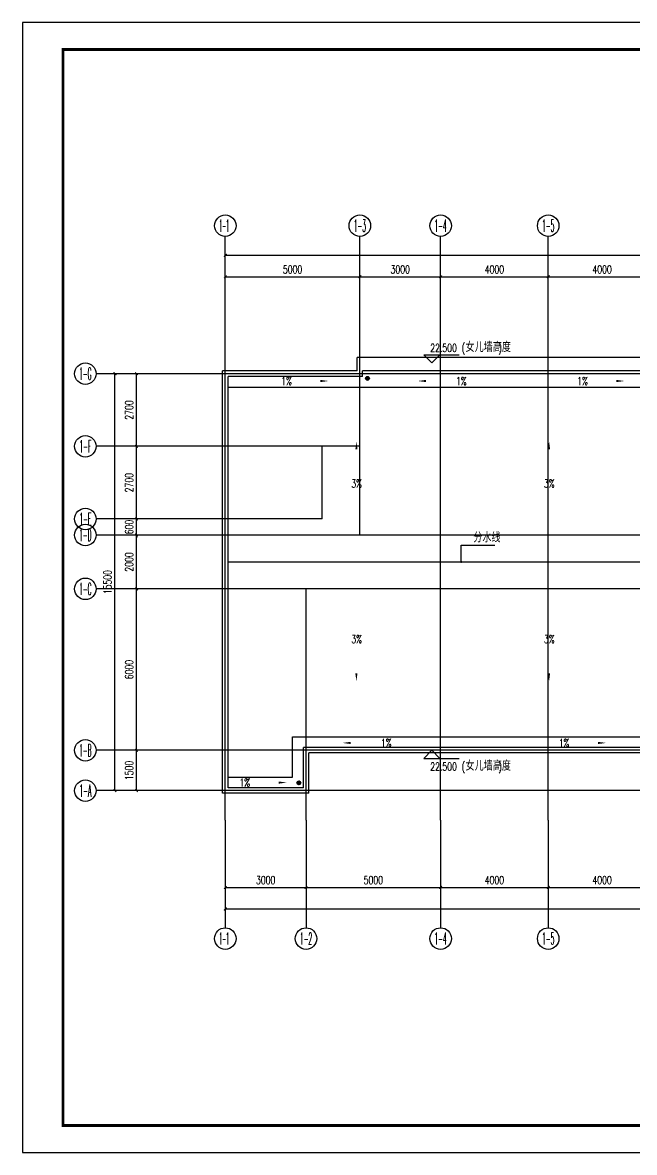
# Model space of a CAD drawing. Extents: x -6243262 to 3079315, y -2914302 to 172723.
# Drawn here: x -2199183 to -2176449, y -733350 to -691350 of the extents above; entities that cross this region are included whole.
import ezdxf
from ezdxf.enums import TextEntityAlignment as Align

# ---------------------------------------------------------------- set-up
doc = ezdxf.new("R2010")
doc.units = 0
doc.header["$LTSCALE"] = 1000
for name, color, linetype in [('A-ELEV-LIN-0.4', 40, 'Continuous'), ('A-FLOR-OUTL', 30, 'Continuous'), ('AXIS', 3, 'Continuous'), ('AXIS_TEXT', 7, 'Continuous'), ('DIM_ELEV', 3, 'Continuous'), ('DIM_LEAD', 3, 'Continuous'), ('DIM_SYMB', 3, 'Continuous'), ('DOTE', 24, 'Continuous'), ('PUB_TEXT', 7, 'Continuous'), ('PUB_TITLE', 4, 'Continuous'), ('WALL-PARAPET', 6, 'Continuous')]:
    doc.layers.add(name, color=color, linetype=linetype)
doc.styles.add('_TCH_AXIS', font='COMPLEX', dxfattribs={"bigfont": 'GBCBIG'})
doc.styles.add('_TCH_DIM', font='SIMPLEX', dxfattribs={"bigfont": 'GBCBIG'})
doc.styles.add('_TCH_DIM_T3', font='SIMPLEX', dxfattribs={"width": 0.705882, "bigfont": 'GBCBIG'})
doc.styles.add('COMPLEX', font='COMPLEX')
doc.dimstyles.new('_TCH_ARCH&&100', dxfattribs={"dimtxt": 297.5, "dimasz": 100, "dimexe": 250, "dimexo": 300, "dimgap": 126.25, "dimtad": 1, "dimdec": 0, "dimzin": 0, "dimdsep": 46, "dimtxsty": '_TCH_DIM_T3', "dimblk": 'ARCHTICK', "dimcen": 0.09, "dimclrt": 7, "dimazin": 2, "dimtfac": 1, "dimtdec": 0, "dimtix": 1, "dimtmove": 2, "dimatfit": 3, "dimfxl": 0, "dimtolj": 1, "dimtzin": 0, "dimarcsym": 0})

# ---------------------------------------------------------------- blocks, each defined once
blk = doc.blocks.new('_ArchTick')
at = {"color": 0, "linetype": 'ByBlock', "const_width": 0.4}
blk.add_lwpolyline([(-0.5, -0.5), (0.5, 0.5)], dxfattribs=at)
blk = doc.blocks.new('*D762')
at = {"layer": 'AXIS', "color": 0, "lineweight": -2, "transparency": 16777216}
for p, q in [((-2193050, -718402), (-2195200, -718402)), ((-2194950, -719902), (-2194950, -718402)), ((-2193050, -719902), (-2195200, -719902))]:
    blk.add_line(p, q, dxfattribs=at)
at = {"layer": 'Defpoints', "color": 0, "transparency": 16777216}
for p in [(-2194950, -718402), (-2192750, -718402), (-2192750, -719902)]:
    blk.add_point(p, dxfattribs=at)
at = {"layer": 'AXIS', "color": 0, "lineweight": -2, "transparency": 16777216, "xscale": 100, "yscale": 100, "zscale": 100}
for p, rotation in [((-2194950, -718402), 90), ((-2194950, -719902), 270)]:
    blk.add_blockref('_ArchTick', p, dxfattribs=dict(at, rotation=rotation))
at = {"layer": 'AXIS', "color": 7, "transparency": 16777216, "insert": (-2195225, -719152), "char_height": 297.5, "attachment_point": 5, "rotation": 90, "style": '_TCH_DIM_T3'}
blk.add_mtext('\\A1;1500', dxfattribs=at)
blk = doc.blocks.new('*D763')
at = {"layer": 'AXIS', "color": 0, "lineweight": -2, "transparency": 16777216}
for p, q in [((-2193050, -712402), (-2195200, -712402)), ((-2194950, -718402), (-2194950, -712402)), ((-2193050, -718402), (-2195200, -718402))]:
    blk.add_line(p, q, dxfattribs=at)
at = {"layer": 'Defpoints', "color": 0, "transparency": 16777216}
for p in [(-2194950, -712402), (-2192750, -712402), (-2192750, -718402)]:
    blk.add_point(p, dxfattribs=at)
at = {"layer": 'AXIS', "color": 0, "lineweight": -2, "transparency": 16777216, "xscale": 100, "yscale": 100, "zscale": 100}
for p, rotation in [((-2194950, -712402), 90), ((-2194950, -718402), 270)]:
    blk.add_blockref('_ArchTick', p, dxfattribs=dict(at, rotation=rotation))
at = {"layer": 'AXIS', "color": 7, "transparency": 16777216, "insert": (-2195225, -715402), "char_height": 297.5, "attachment_point": 5, "rotation": 90, "style": '_TCH_DIM_T3'}
blk.add_mtext('\\A1;6000', dxfattribs=at)
blk = doc.blocks.new('*D764')
at = {"layer": 'AXIS', "color": 0, "lineweight": -2, "transparency": 16777216}
for p, q in [((-2193050, -710402), (-2195200, -710402)), ((-2194950, -712402), (-2194950, -710402)), ((-2193050, -712402), (-2195200, -712402))]:
    blk.add_line(p, q, dxfattribs=at)
at = {"layer": 'Defpoints', "color": 0, "transparency": 16777216}
for p in [(-2194950, -710402), (-2192750, -710402), (-2192750, -712402)]:
    blk.add_point(p, dxfattribs=at)
at = {"layer": 'AXIS', "color": 0, "lineweight": -2, "transparency": 16777216, "xscale": 100, "yscale": 100, "zscale": 100}
for p, rotation in [((-2194950, -710402), 90), ((-2194950, -712402), 270)]:
    blk.add_blockref('_ArchTick', p, dxfattribs=dict(at, rotation=rotation))
at = {"layer": 'AXIS', "color": 7, "transparency": 16777216, "insert": (-2195225, -711402), "char_height": 297.5, "attachment_point": 5, "rotation": 90, "style": '_TCH_DIM_T3'}
blk.add_mtext('\\A1;2000', dxfattribs=at)
blk = doc.blocks.new('*D765')
at = {"layer": 'AXIS', "color": 0, "lineweight": -2, "transparency": 16777216}
for p, q in [((-2194950, -709802), (-2194950, -709702)), ((-2193050, -709802), (-2195200, -709802)), ((-2194950, -710402), (-2194950, -709802)), ((-2193050, -710402), (-2195200, -710402)), ((-2194950, -710402), (-2194950, -710502))]:
    blk.add_line(p, q, dxfattribs=at)
at = {"layer": 'Defpoints', "color": 0, "transparency": 16777216}
for p in [(-2194950, -709802), (-2192750, -709802), (-2192750, -710402)]:
    blk.add_point(p, dxfattribs=at)
at = {"layer": 'AXIS', "color": 0, "lineweight": -2, "transparency": 16777216, "xscale": 100, "yscale": 100, "zscale": 100}
for p, rotation in [((-2194950, -709802), 270), ((-2194950, -710402), 90)]:
    blk.add_blockref('_ArchTick', p, dxfattribs=dict(at, rotation=rotation))
at = {"layer": 'AXIS', "color": 7, "transparency": 16777216, "insert": (-2195225, -710102), "char_height": 297.5, "attachment_point": 5, "rotation": 90, "style": '_TCH_DIM_T3'}
blk.add_mtext('\\A1;600', dxfattribs=at)
blk = doc.blocks.new('*D766')
at = {"layer": 'AXIS', "color": 0, "lineweight": -2, "transparency": 16777216}
for p, q in [((-2193050, -707102), (-2195200, -707102)), ((-2194950, -709802), (-2194950, -707102)), ((-2193050, -709802), (-2195200, -709802))]:
    blk.add_line(p, q, dxfattribs=at)
at = {"layer": 'Defpoints', "color": 0, "transparency": 16777216}
for p in [(-2194950, -707102), (-2192750, -707102), (-2192750, -709802)]:
    blk.add_point(p, dxfattribs=at)
at = {"layer": 'AXIS', "color": 0, "lineweight": -2, "transparency": 16777216, "xscale": 100, "yscale": 100, "zscale": 100}
for p, rotation in [((-2194950, -707102), 90), ((-2194950, -709802), 270)]:
    blk.add_blockref('_ArchTick', p, dxfattribs=dict(at, rotation=rotation))
at = {"layer": 'AXIS', "color": 7, "transparency": 16777216, "insert": (-2195225, -708452), "char_height": 297.5, "attachment_point": 5, "rotation": 90, "style": '_TCH_DIM_T3'}
blk.add_mtext('\\A1;2700', dxfattribs=at)
blk = doc.blocks.new('*D767')
at = {"layer": 'AXIS', "color": 0, "lineweight": -2, "transparency": 16777216}
for p, q in [((-2193050, -704402), (-2195200, -704402)), ((-2194950, -707102), (-2194950, -704402)), ((-2193050, -707102), (-2195200, -707102))]:
    blk.add_line(p, q, dxfattribs=at)
at = {"layer": 'Defpoints', "color": 0, "transparency": 16777216}
for p in [(-2194950, -704402), (-2192750, -704402), (-2192750, -707102)]:
    blk.add_point(p, dxfattribs=at)
at = {"layer": 'AXIS', "color": 0, "lineweight": -2, "transparency": 16777216, "xscale": 100, "yscale": 100, "zscale": 100}
for p, rotation in [((-2194950, -704402), 90), ((-2194950, -707102), 270)]:
    blk.add_blockref('_ArchTick', p, dxfattribs=dict(at, rotation=rotation))
at = {"layer": 'AXIS', "color": 7, "transparency": 16777216, "insert": (-2195225, -705752), "char_height": 297.5, "attachment_point": 5, "rotation": 90, "style": '_TCH_DIM_T3'}
blk.add_mtext('\\A1;2700', dxfattribs=at)
blk = doc.blocks.new('*D768')
at = {"layer": 'AXIS', "color": 0, "lineweight": -2, "transparency": 16777216}
for p, q in [((-2193050, -704402), (-2196000, -704402)), ((-2195750, -719902), (-2195750, -704402)), ((-2193050, -719902), (-2196000, -719902))]:
    blk.add_line(p, q, dxfattribs=at)
at = {"layer": 'Defpoints', "color": 0, "transparency": 16777216}
for p in [(-2195750, -704402), (-2192750, -704402), (-2192750, -719902)]:
    blk.add_point(p, dxfattribs=at)
at = {"layer": 'AXIS', "color": 0, "lineweight": -2, "transparency": 16777216, "xscale": 100, "yscale": 100, "zscale": 100}
for p, rotation in [((-2195750, -704402), 90), ((-2195750, -719902), 270)]:
    blk.add_blockref('_ArchTick', p, dxfattribs=dict(at, rotation=rotation))
at = {"layer": 'AXIS', "color": 7, "transparency": 16777216, "insert": (-2196025, -712152), "char_height": 297.5, "attachment_point": 5, "rotation": 90, "style": '_TCH_DIM_T3'}
blk.add_mtext('\\A1;15500', dxfattribs=at)
blk = doc.blocks.new('*D779')
at = {"layer": 'AXIS', "color": 0, "lineweight": -2, "transparency": 16777216}
for p, q in [((-2179650, -703002), (-2179650, -700552)), ((-2175650, -703002), (-2175650, -700552)), ((-2179650, -700802), (-2175650, -700802))]:
    blk.add_line(p, q, dxfattribs=at)
at = {"layer": 'Defpoints', "color": 0, "transparency": 16777216}
for p in [(-2175650, -700802), (-2179650, -703302), (-2175650, -703302)]:
    blk.add_point(p, dxfattribs=at)
at = {"layer": 'AXIS', "color": 0, "lineweight": -2, "transparency": 16777216, "xscale": 100, "yscale": 100, "zscale": 100, "rotation": 180}
blk.add_blockref('_ArchTick', (-2179650, -700802), dxfattribs=at)
at = {"layer": 'AXIS', "color": 0, "lineweight": -2, "transparency": 16777216, "xscale": 100, "yscale": 100, "zscale": 100}
blk.add_blockref('_ArchTick', (-2175650, -700802), dxfattribs=at)
at = {"layer": 'AXIS', "color": 7, "transparency": 16777216, "insert": (-2177650, -700527), "char_height": 297.5, "attachment_point": 5, "style": '_TCH_DIM_T3'}
blk.add_mtext('\\A1;4000', dxfattribs=at)
blk = doc.blocks.new('*D780')
at = {"layer": 'AXIS', "color": 0, "lineweight": -2, "transparency": 16777216}
for p, q in [((-2183650, -703002), (-2183650, -700552)), ((-2179650, -703002), (-2179650, -700552)), ((-2183650, -700802), (-2179650, -700802))]:
    blk.add_line(p, q, dxfattribs=at)
at = {"layer": 'Defpoints', "color": 0, "transparency": 16777216}
for p in [(-2179650, -700802), (-2183650, -703302), (-2179650, -703302)]:
    blk.add_point(p, dxfattribs=at)
at = {"layer": 'AXIS', "color": 0, "lineweight": -2, "transparency": 16777216, "xscale": 100, "yscale": 100, "zscale": 100, "rotation": 180}
blk.add_blockref('_ArchTick', (-2183650, -700802), dxfattribs=at)
at = {"layer": 'AXIS', "color": 0, "lineweight": -2, "transparency": 16777216, "xscale": 100, "yscale": 100, "zscale": 100}
blk.add_blockref('_ArchTick', (-2179650, -700802), dxfattribs=at)
at = {"layer": 'AXIS', "color": 7, "transparency": 16777216, "insert": (-2181650, -700527), "char_height": 297.5, "attachment_point": 5, "style": '_TCH_DIM_T3'}
blk.add_mtext('\\A1;4000', dxfattribs=at)
blk = doc.blocks.new('*D781')
at = {"layer": 'AXIS', "color": 0, "lineweight": -2, "transparency": 16777216}
for p, q in [((-2186650, -703002), (-2186650, -700552)), ((-2183650, -703002), (-2183650, -700552)), ((-2186650, -700802), (-2183650, -700802))]:
    blk.add_line(p, q, dxfattribs=at)
at = {"layer": 'Defpoints', "color": 0, "transparency": 16777216}
for p in [(-2183650, -700802), (-2186650, -703302), (-2183650, -703302)]:
    blk.add_point(p, dxfattribs=at)
at = {"layer": 'AXIS', "color": 0, "lineweight": -2, "transparency": 16777216, "xscale": 100, "yscale": 100, "zscale": 100, "rotation": 180}
blk.add_blockref('_ArchTick', (-2186650, -700802), dxfattribs=at)
at = {"layer": 'AXIS', "color": 0, "lineweight": -2, "transparency": 16777216, "xscale": 100, "yscale": 100, "zscale": 100}
blk.add_blockref('_ArchTick', (-2183650, -700802), dxfattribs=at)
at = {"layer": 'AXIS', "color": 7, "transparency": 16777216, "insert": (-2185150, -700527), "char_height": 297.5, "attachment_point": 5, "style": '_TCH_DIM_T3'}
blk.add_mtext('\\A1;3000', dxfattribs=at)
blk = doc.blocks.new('*D782')
at = {"layer": 'AXIS', "color": 0, "lineweight": -2, "transparency": 16777216}
for p, q in [((-2191650, -703002), (-2191650, -700552)), ((-2186650, -703002), (-2186650, -700552)), ((-2191650, -700802), (-2186650, -700802))]:
    blk.add_line(p, q, dxfattribs=at)
at = {"layer": 'Defpoints', "color": 0, "transparency": 16777216}
for p in [(-2186650, -700802), (-2191650, -703302), (-2186650, -703302)]:
    blk.add_point(p, dxfattribs=at)
at = {"layer": 'AXIS', "color": 0, "lineweight": -2, "transparency": 16777216, "xscale": 100, "yscale": 100, "zscale": 100, "rotation": 180}
blk.add_blockref('_ArchTick', (-2191650, -700802), dxfattribs=at)
at = {"layer": 'AXIS', "color": 0, "lineweight": -2, "transparency": 16777216, "xscale": 100, "yscale": 100, "zscale": 100}
blk.add_blockref('_ArchTick', (-2186650, -700802), dxfattribs=at)
at = {"layer": 'AXIS', "color": 7, "transparency": 16777216, "insert": (-2189150, -700527), "char_height": 297.5, "attachment_point": 5, "style": '_TCH_DIM_T3'}
blk.add_mtext('\\A1;5000', dxfattribs=at)
blk = doc.blocks.new('*D783')
at = {"layer": 'AXIS', "color": 0, "lineweight": -2, "transparency": 16777216}
for p, q in [((-2191650, -703002), (-2191650, -699752)), ((-2191650, -700002), (-2151650, -700002)), ((-2151650, -703002), (-2151650, -699752))]:
    blk.add_line(p, q, dxfattribs=at)
at = {"layer": 'Defpoints', "color": 0, "transparency": 16777216}
for p in [(-2151650, -700002), (-2191650, -703302), (-2151650, -703302)]:
    blk.add_point(p, dxfattribs=at)
at = {"layer": 'AXIS', "color": 0, "lineweight": -2, "transparency": 16777216, "xscale": 100, "yscale": 100, "zscale": 100, "rotation": 180}
blk.add_blockref('_ArchTick', (-2191650, -700002), dxfattribs=at)
at = {"layer": 'AXIS', "color": 0, "lineweight": -2, "transparency": 16777216, "xscale": 100, "yscale": 100, "zscale": 100}
blk.add_blockref('_ArchTick', (-2151650, -700002), dxfattribs=at)
at = {"layer": 'AXIS', "color": 7, "transparency": 16777216, "insert": (-2171650, -699727), "char_height": 297.5, "attachment_point": 5, "style": '_TCH_DIM_T3'}
blk.add_mtext('\\A1;40000', dxfattribs=at)
blk = doc.blocks.new('*D790')
at = {"layer": 'AXIS', "color": 0, "lineweight": -2, "transparency": 16777216}
for p, q in [((-2179650, -721302), (-2179650, -723752)), ((-2175650, -721302), (-2175650, -723752)), ((-2179650, -723502), (-2175650, -723502))]:
    blk.add_line(p, q, dxfattribs=at)
at = {"layer": 'Defpoints', "color": 0, "transparency": 16777216}
for p in [(-2179650, -721002), (-2175650, -721002), (-2175650, -723502)]:
    blk.add_point(p, dxfattribs=at)
at = {"layer": 'AXIS', "color": 0, "lineweight": -2, "transparency": 16777216, "xscale": 100, "yscale": 100, "zscale": 100, "rotation": 180}
blk.add_blockref('_ArchTick', (-2179650, -723502), dxfattribs=at)
at = {"layer": 'AXIS', "color": 0, "lineweight": -2, "transparency": 16777216, "xscale": 100, "yscale": 100, "zscale": 100}
blk.add_blockref('_ArchTick', (-2175650, -723502), dxfattribs=at)
at = {"layer": 'AXIS', "color": 7, "transparency": 16777216, "insert": (-2177650, -723227), "char_height": 297.5, "attachment_point": 5, "style": '_TCH_DIM_T3'}
blk.add_mtext('\\A1;4000', dxfattribs=at)
blk = doc.blocks.new('*D791')
at = {"layer": 'AXIS', "color": 0, "lineweight": -2, "transparency": 16777216}
for p, q in [((-2183650, -721302), (-2183650, -723752)), ((-2179650, -721302), (-2179650, -723752)), ((-2183650, -723502), (-2179650, -723502))]:
    blk.add_line(p, q, dxfattribs=at)
at = {"layer": 'Defpoints', "color": 0, "transparency": 16777216}
for p in [(-2183650, -721002), (-2179650, -721002), (-2179650, -723502)]:
    blk.add_point(p, dxfattribs=at)
at = {"layer": 'AXIS', "color": 0, "lineweight": -2, "transparency": 16777216, "xscale": 100, "yscale": 100, "zscale": 100, "rotation": 180}
blk.add_blockref('_ArchTick', (-2183650, -723502), dxfattribs=at)
at = {"layer": 'AXIS', "color": 0, "lineweight": -2, "transparency": 16777216, "xscale": 100, "yscale": 100, "zscale": 100}
blk.add_blockref('_ArchTick', (-2179650, -723502), dxfattribs=at)
at = {"layer": 'AXIS', "color": 7, "transparency": 16777216, "insert": (-2181650, -723227), "char_height": 297.5, "attachment_point": 5, "style": '_TCH_DIM_T3'}
blk.add_mtext('\\A1;4000', dxfattribs=at)
blk = doc.blocks.new('*D792')
at = {"layer": 'AXIS', "color": 0, "lineweight": -2, "transparency": 16777216}
for p, q in [((-2188650, -721302), (-2188650, -723752)), ((-2183650, -721302), (-2183650, -723752)), ((-2188650, -723502), (-2183650, -723502))]:
    blk.add_line(p, q, dxfattribs=at)
at = {"layer": 'Defpoints', "color": 0, "transparency": 16777216}
for p in [(-2188650, -721002), (-2183650, -721002), (-2183650, -723502)]:
    blk.add_point(p, dxfattribs=at)
at = {"layer": 'AXIS', "color": 0, "lineweight": -2, "transparency": 16777216, "xscale": 100, "yscale": 100, "zscale": 100, "rotation": 180}
blk.add_blockref('_ArchTick', (-2188650, -723502), dxfattribs=at)
at = {"layer": 'AXIS', "color": 0, "lineweight": -2, "transparency": 16777216, "xscale": 100, "yscale": 100, "zscale": 100}
blk.add_blockref('_ArchTick', (-2183650, -723502), dxfattribs=at)
at = {"layer": 'AXIS', "color": 7, "transparency": 16777216, "insert": (-2186150, -723227), "char_height": 297.5, "attachment_point": 5, "style": '_TCH_DIM_T3'}
blk.add_mtext('\\A1;5000', dxfattribs=at)
blk = doc.blocks.new('*D793')
at = {"layer": 'AXIS', "color": 0, "lineweight": -2, "transparency": 16777216}
for p, q in [((-2191650, -721302), (-2191650, -723752)), ((-2188650, -721302), (-2188650, -723752)), ((-2191650, -723502), (-2188650, -723502))]:
    blk.add_line(p, q, dxfattribs=at)
at = {"layer": 'Defpoints', "color": 0, "transparency": 16777216}
for p in [(-2191650, -721002), (-2188650, -721002), (-2188650, -723502)]:
    blk.add_point(p, dxfattribs=at)
at = {"layer": 'AXIS', "color": 0, "lineweight": -2, "transparency": 16777216, "xscale": 100, "yscale": 100, "zscale": 100, "rotation": 180}
blk.add_blockref('_ArchTick', (-2191650, -723502), dxfattribs=at)
at = {"layer": 'AXIS', "color": 0, "lineweight": -2, "transparency": 16777216, "xscale": 100, "yscale": 100, "zscale": 100}
blk.add_blockref('_ArchTick', (-2188650, -723502), dxfattribs=at)
at = {"layer": 'AXIS', "color": 7, "transparency": 16777216, "insert": (-2190150, -723227), "char_height": 297.5, "attachment_point": 5, "style": '_TCH_DIM_T3'}
blk.add_mtext('\\A1;3000', dxfattribs=at)
blk = doc.blocks.new('*D794')
at = {"layer": 'AXIS', "color": 0, "lineweight": -2, "transparency": 16777216}
for p, q in [((-2191650, -721302), (-2191650, -724552)), ((-2151650, -721302), (-2151650, -724552)), ((-2191650, -724302), (-2151650, -724302))]:
    blk.add_line(p, q, dxfattribs=at)
at = {"layer": 'Defpoints', "color": 0, "transparency": 16777216}
for p in [(-2191650, -721002), (-2151650, -721002), (-2151650, -724302)]:
    blk.add_point(p, dxfattribs=at)
at = {"layer": 'AXIS', "color": 0, "lineweight": -2, "transparency": 16777216, "xscale": 100, "yscale": 100, "zscale": 100, "rotation": 180}
blk.add_blockref('_ArchTick', (-2191650, -724302), dxfattribs=at)
at = {"layer": 'AXIS', "color": 0, "lineweight": -2, "transparency": 16777216, "xscale": 100, "yscale": 100, "zscale": 100}
blk.add_blockref('_ArchTick', (-2151650, -724302), dxfattribs=at)
at = {"layer": 'AXIS', "color": 7, "transparency": 16777216, "insert": (-2171650, -724027), "char_height": 297.5, "attachment_point": 5, "style": '_TCH_DIM_T3'}
blk.add_mtext('\\A1;40000', dxfattribs=at)
blk = doc.blocks.new('_AXISO')
at = {"color": 0}
blk.add_circle((0, 0), 0.5, dxfattribs=at)
at = {"layer": 'AXIS_TEXT', "color": 0, "style": 'COMPLEX', "width": 1.041667}
blk.add_attdef('A', text='', height=0.56, dxfattribs=at).set_placement((-0.25, -0.28), (0.25, -0.28), align=Align.FIT)

msp = doc.modelspace()

# ---------------------------------------------------------------- hatches: boundary and pattern name
at = {"layer": 'A-ELEV-LIN-0.4'}
h = msp.add_hatch(dxfattribs=at)
h.set_pattern_fill('ANSI37', color=8, scale=20)
h.set_pattern_definition([(45, (-3240675.854, -320570.268), (-22.4506403, 22.4506403), []), (135, (-3240675.854, -320570.268), (-22.4506403, -22.4506403), [])])
edge = h.paths.add_edge_path()
edge.add_arc((-2186368.4, -704574.9), 70, 0, 360)
h = msp.add_hatch(dxfattribs=at)
h.set_pattern_fill('ANSI37', color=8, scale=20)
h.set_pattern_definition([(45, (-3243225.34, -321954.766), (-22.4506403, 22.4506403), []), (135, (-3243225.34, -321954.766), (-22.4506403, -22.4506403), [])])
edge = h.paths.add_edge_path()
edge.add_arc((-2188917.9, -719612.8), 70, 0, 360)

# ---------------------------------------------------------------- linework, layer by layer
at = {"color": 8}
msp.add_lwpolyline([(-2191550.4, -711401.6), (-2170750.4, -711401.6)], dxfattribs=at)
at = {"layer": 'A-ELEV-LIN-0.4', "color": 8}
for centre in [(-2186368.4, -704574.9), (-2188917.9, -719612.8)]:
    msp.add_circle(centre, 70, dxfattribs=at)
at = {"layer": 'A-FLOR-OUTL', "color": 8}
for points in [[(-2191550.4, -704901.6), (-2159750.4, -704901.6)], [(-2191550.4, -719401.6), (-2189150.4, -719401.6), (-2189150.4, -717901.6), (-2175750.4, -717901.6)], [(-2191550.4, -719401.6), (-2189150.4, -719401.6), (-2189150.4, -717901.6), (-2175750.4, -717901.6)]]:
    msp.add_lwpolyline(points, dxfattribs=at)
at = {"layer": 'AXIS'}
for p, q in [((-2191650.4, -703301.6), (-2191650.4, -699301.6)), ((-2186650.4, -703301.6), (-2186650.4, -699301.6)), ((-2183650.4, -703301.6), (-2183650.4, -699301.6)), ((-2179650.4, -703301.6), (-2179650.4, -699301.6)), ((-2192750.4, -704401.6), (-2196450.4, -704401.6)), ((-2192750.4, -707101.6), (-2196450.4, -707101.6)), ((-2192750.4, -709801.6), (-2196450.4, -709801.6)), ((-2192750.4, -710401.6), (-2196450.4, -710401.6)), ((-2192750.4, -712401.6), (-2196450.4, -712401.6)), ((-2192750.4, -718401.6), (-2196450.4, -718401.6)), ((-2192750.4, -719901.6), (-2196450.4, -719901.6)), ((-2191650.4, -721001.6), (-2191650.4, -725001.6)), ((-2188650.4, -721001.6), (-2188650.4, -725001.6)), ((-2183650.4, -721001.6), (-2183650.4, -725001.6)), ((-2179650.4, -721001.6), (-2179650.4, -725001.6))]:
    msp.add_line(p, q, dxfattribs=at)
at = {"layer": 'DIM_ELEV'}
for p, q in [((-2183975, -703998.2), (-2184275, -703698.2)), ((-2184275, -703698.2), (-2182965.1, -703698.2)), ((-2183975, -703998.2), (-2183675, -703698.2)), ((-2183975, -718401.6), (-2184275, -718701.6)), ((-2183975, -718401.6), (-2183675, -718701.6)), ((-2184275, -718701.6), (-2182965.1, -718701.6))]:
    msp.add_line(p, q, dxfattribs=at)
at = {"layer": 'DIM_LEAD', "color": 8}
for p, q in [((-2182885.6, -711401.6), (-2182885.6, -710775.5)), ((-2182885.6, -710775.5), (-2181638.2, -710775.5))]:
    msp.add_line(p, q, dxfattribs=at)
at = {"layer": 'DIM_LEAD', "color": 8, "const_width": 40}
msp.add_lwpolyline([(-2182885.6, -711421.6, 1), (-2182885.6, -711381.6, 1)], format="xyb", close=True, dxfattribs=at)
at = {"layer": 'DIM_SYMB', "color": 8}
for points in [[(-2189130, -704674.5, 0, 0, 0), (-2187813.7, -704674.5, 0, 80, 0), (-2188113.7, -704674.5, 0, 0, 0)], [(-2183181.6, -704674.5, 0, 0, 0), (-2184497.9, -704674.5, 0, 80, 0), (-2184197.9, -704674.5, 0, 0, 0)], [(-2178130, -704674.5, 0, 0, 0), (-2176813.7, -704674.5, 0, 80, 0), (-2177113.7, -704674.5, 0, 0, 0)], [(-2186778.7, -708234.7, 0, 0, 0), (-2186778.7, -706918.4, 0, 80, 0), (-2186778.7, -707218.4, 0, 0, 0)], [(-2179620.1, -708234.7, 0, 0, 0), (-2179620.1, -706918.4, 0, 80, 0), (-2179620.1, -707218.4, 0, 0, 0)], [(-2186778.7, -714522.1, 0, 0, 0), (-2186778.7, -715838.4, 0, 80, 0), (-2186778.7, -715538.4, 0, 0, 0)], [(-2179620.1, -714522.1, 0, 0, 0), (-2179620.1, -715838.4, 0, 80, 0), (-2179620.1, -715538.4, 0, 0, 0)], [(-2185977.4, -718128.7, 0, 0, 0), (-2187293.7, -718128.7, 0, 80, 0), (-2186993.7, -718128.7, 0, 0, 0)], [(-2178815.3, -718128.7, 0, 0, 0), (-2177499, -718128.7, 0, 80, 0), (-2177799, -718128.7, 0, 0, 0)], [(-2190681.3, -719602.2, 0, 0, 0), (-2189365, -719602.2, 0, 80, 0), (-2189665, -719602.2, 0, 0, 0)]]:
    msp.add_lwpolyline(points, format="xyseb", dxfattribs=at)
at = {"layer": 'DOTE'}
for p, q in [((-2191650.4, -721001.6), (-2191650.4, -703301.6)), ((-2186650.4, -710401.6), (-2186650.4, -703301.6)), ((-2183650.4, -721001.6), (-2183650.4, -703301.6)), ((-2179650.4, -721001.6), (-2179650.4, -703301.6)), ((-2150550.4, -704401.6), (-2192750.4, -704401.6)), ((-2186650.4, -707101.6), (-2192750.4, -707101.6)), ((-2188050.4, -709801.6), (-2188050.4, -707101.6)), ((-2188050.4, -709801.6), (-2192750.4, -709801.6)), ((-2150550.4, -710401.6), (-2192750.4, -710401.6)), ((-2150550.4, -712401.6), (-2192750.4, -712401.6)), ((-2188650.4, -721001.6), (-2188650.4, -712401.6)), ((-2150550.4, -718401.6), (-2192750.4, -718401.6)), ((-2150550.4, -719901.6), (-2192750.4, -719901.6))]:
    msp.add_line(p, q, dxfattribs=at)
at = {"layer": 'PUB_TITLE'}
msp.add_lwpolyline([(-2199182.9, -733350.5), (-2139782.9, -733350.5), (-2139782.9, -691350.5), (-2199182.9, -691350.5)], close=True, dxfattribs=at)
at = {"layer": 'PUB_TITLE', "const_width": 100}
msp.add_lwpolyline([(-2197682.9, -732350.5), (-2140782.9, -732350.5), (-2140782.9, -692350.5), (-2197682.9, -692350.5)], close=True, dxfattribs=at)
at = {"layer": 'WALL-PARAPET'}
for p, q in [((-2186750.4, -704301.6), (-2186750.4, -703801.6)), ((-2151050.4, -703801.6), (-2186750.4, -703801.6)), ((-2191750.4, -720001.6), (-2191750.4, -704301.6)), ((-2186750.4, -704301.6), (-2191750.4, -704301.6)), ((-2186550.4, -704501.6), (-2186550.4, -704301.6)), ((-2151550.4, -704301.6), (-2186550.4, -704301.6)), ((-2191550.4, -719801.6), (-2191550.4, -704501.6)), ((-2186550.4, -704501.6), (-2191550.4, -704501.6)), ((-2175750.4, -718301.6), (-2188750.4, -718301.6)), ((-2188750.4, -719801.6), (-2188750.4, -718301.6)), ((-2175750.4, -718501.6), (-2188550.4, -718501.6)), ((-2188550.4, -720001.6), (-2188550.4, -718501.6)), ((-2188750.4, -719801.6), (-2191550.4, -719801.6)), ((-2188550.4, -720001.6), (-2191750.4, -720001.6))]:
    msp.add_line(p, q, dxfattribs=at)

# ---------------------------------------------------------------- block references
at = {"layer": 'AXIS'}
ref = msp.add_blockref('_AXISO', (-2191650.4, -698901.6), dxfattribs=dict(at, xscale=800, yscale=800, zscale=800))
ref.add_attrib('A', '1-1 ', dxfattribs={"layer": 'AXIS_TEXT', "height": 452.55, "style": '_TCH_AXIS', "width": 0.272727}).set_placement((-2191876.7, -699127.8), (-2191424.1, -699127.8), align=Align.FIT)
ref = msp.add_blockref('_AXISO', (-2186650.4, -698901.6), dxfattribs=dict(at, xscale=800, yscale=800, zscale=800))
ref.add_attrib('A', '1-3', dxfattribs={"layer": 'AXIS_TEXT', "height": 452.55, "style": '_TCH_AXIS', "width": 0.381818}).set_placement((-2186876.7, -699127.8), (-2186424.1, -699127.8), align=Align.FIT)
ref = msp.add_blockref('_AXISO', (-2183650.4, -698901.6), dxfattribs=dict(at, xscale=800, yscale=800, zscale=800))
ref.add_attrib('A', '1-4', dxfattribs={"layer": 'AXIS_TEXT', "height": 452.55, "style": '_TCH_AXIS', "width": 0.368421}).set_placement((-2183876.7, -699127.8), (-2183424.1, -699127.8), align=Align.FIT)
ref = msp.add_blockref('_AXISO', (-2179650.4, -698901.6), dxfattribs=dict(at, xscale=800, yscale=800, zscale=800))
ref.add_attrib('A', '1-5', dxfattribs={"layer": 'AXIS_TEXT', "height": 452.55, "style": '_TCH_AXIS', "width": 0.381818}).set_placement((-2179876.7, -699127.8), (-2179424.1, -699127.8), align=Align.FIT)
ref = msp.add_blockref('_AXISO', (-2196850.4, -704401.6), dxfattribs=dict(at, xscale=800, yscale=800, zscale=800))
ref.add_attrib('A', '1-G', dxfattribs={"layer": 'AXIS_TEXT', "height": 452.55, "style": '_TCH_AXIS', "width": 0.355932}).set_placement((-2197076.7, -704627.8), (-2196624.1, -704627.8), align=Align.FIT)
ref = msp.add_blockref('_AXISO', (-2196850.4, -707101.6), dxfattribs=dict(at, xscale=800, yscale=800, zscale=800))
ref.add_attrib('A', '1-F', dxfattribs={"layer": 'AXIS_TEXT', "height": 452.55, "style": '_TCH_AXIS', "width": 0.368421}).set_placement((-2197076.7, -707327.8), (-2196624.1, -707327.8), align=Align.FIT)
ref = msp.add_blockref('_AXISO', (-2196850.4, -709801.6), dxfattribs=dict(at, xscale=800, yscale=800, zscale=800))
ref.add_attrib('A', '1-E', dxfattribs={"layer": 'AXIS_TEXT', "height": 452.55, "style": '_TCH_AXIS', "width": 0.368421}).set_placement((-2197076.7, -710027.8), (-2196624.1, -710027.8), align=Align.FIT)
ref = msp.add_blockref('_AXISO', (-2196850.4, -710401.6), dxfattribs=dict(at, xscale=800, yscale=800, zscale=800))
ref.add_attrib('A', '1-D', dxfattribs={"layer": 'AXIS_TEXT', "height": 452.55, "style": '_TCH_AXIS', "width": 0.362069}).set_placement((-2197076.7, -710627.8), (-2196624.1, -710627.8), align=Align.FIT)
ref = msp.add_blockref('_AXISO', (-2196850.4, -712401.6), dxfattribs=dict(at, xscale=800, yscale=800, zscale=800))
ref.add_attrib('A', '1-C', dxfattribs={"layer": 'AXIS_TEXT', "height": 452.55, "style": '_TCH_AXIS', "width": 0.375}).set_placement((-2197076.7, -712627.8), (-2196624.1, -712627.8), align=Align.FIT)
ref = msp.add_blockref('_AXISO', (-2196850.4, -718401.6), dxfattribs=dict(at, xscale=800, yscale=800, zscale=800))
ref.add_attrib('A', '1-B', dxfattribs={"layer": 'AXIS_TEXT', "height": 452.55, "style": '_TCH_AXIS', "width": 0.362069}).set_placement((-2197076.7, -718627.8), (-2196624.1, -718627.8), align=Align.FIT)
ref = msp.add_blockref('_AXISO', (-2196850.4, -719901.6), dxfattribs=dict(at, xscale=800, yscale=800, zscale=800))
ref.add_attrib('A', '1-A', dxfattribs={"layer": 'AXIS_TEXT', "height": 452.55, "style": '_TCH_AXIS', "width": 0.355932}).set_placement((-2197076.7, -720127.8), (-2196624.1, -720127.8), align=Align.FIT)
ref = msp.add_blockref('_AXISO', (-2191650.4, -725401.6), dxfattribs=dict(at, xscale=800, yscale=800, zscale=800))
ref.add_attrib('A', '1-1 ', dxfattribs={"layer": 'AXIS_TEXT', "height": 452.55, "style": '_TCH_AXIS', "width": 0.272727}).set_placement((-2191876.7, -725627.8), (-2191424.1, -725627.8), align=Align.FIT)
ref = msp.add_blockref('_AXISO', (-2188650.4, -725401.6), dxfattribs=dict(at, xscale=800, yscale=800, zscale=800))
ref.add_attrib('A', '1-2', dxfattribs={"layer": 'AXIS_TEXT', "height": 452.55, "style": '_TCH_AXIS', "width": 0.381818}).set_placement((-2188876.7, -725627.8), (-2188424.1, -725627.8), align=Align.FIT)
ref = msp.add_blockref('_AXISO', (-2183650.4, -725401.6), dxfattribs=dict(at, xscale=800, yscale=800, zscale=800))
ref.add_attrib('A', '1-4', dxfattribs={"layer": 'AXIS_TEXT', "height": 452.55, "style": '_TCH_AXIS', "width": 0.368421}).set_placement((-2183876.7, -725627.8), (-2183424.1, -725627.8), align=Align.FIT)
ref = msp.add_blockref('_AXISO', (-2179650.4, -725401.6), dxfattribs=dict(at, xscale=800, yscale=800, zscale=800))
ref.add_attrib('A', '1-5', dxfattribs={"layer": 'AXIS_TEXT', "height": 452.55, "style": '_TCH_AXIS', "width": 0.381818}).set_placement((-2179876.7, -725627.8), (-2179424.1, -725627.8), align=Align.FIT)

# ---------------------------------------------------------------- texts
at = {"layer": 'DIM_ELEV', "color": 7, "style": '_TCH_DIM', "width": 0.705882}
for p in [(-2184035.1, -703593.2), (-2184035.1, -719156.6)]:
    msp.add_text('22.500', height=297.5, dxfattribs=at).set_placement(p)
at = {"layer": 'DIM_LEAD', "color": 7, "style": '_TCH_DIM'}
msp.add_text('分水线', height=337.59, dxfattribs=at).set_placement((-2182435.7, -710670.5))
at = {"layer": 'DIM_SYMB', "color": 7, "style": '_TCH_DIM', "width": 0.705882}
for s, p in [('1%', (-2189575, -704823.2)), ('1%', (-2183076.6, -704823.2)), ('1%', (-2178575, -704823.2)), ('3%', (-2186968.7, -708637.2)), ('3%', (-2179810.1, -708637.2)), ('3%', (-2186968.7, -714417.1)), ('3%', (-2179810.1, -714417.1)), ('1%', (-2185872.4, -718277.4)), ('1%', (-2179260.3, -718277.4)), ('1%', (-2191126.3, -719751))]:
    msp.add_text(s, height=297.5, dxfattribs=at).set_placement(p)
at = {"layer": 'PUB_TEXT', "style": '_TCH_DIM', "width": 0.705882}
for s, p in [('(', (-2182865.1, -703593.2)), (')', (-2181496.4, -703593.2)), ('(', (-2182865.1, -719156.6)), (')', (-2181496.4, -719156.6))]:
    msp.add_text(s, height=297.5, dxfattribs=at).set_placement(p)
at = {"layer": 'PUB_TEXT', "style": '_TCH_DIM'}
for p in [(-2182725.1, -703593.2), (-2182725.1, -719156.6)]:
    msp.add_text('女儿墙高度', height=337.59, dxfattribs=at).set_placement(p)

# ---------------------------------------------------------------- dimensions: what is measured, and where the dimension line sits
at = {"layer": 'AXIS'}
for p1, p2, distance, picture, middle in [((-2191650.4, -703301.6), (-2151650.4, -703301.6), 3300, '*D783', (-2171650.4, -699726.6)), ((-2191650.4, -703301.6), (-2186650.4, -703301.6), 2500, '*D782', (-2189150.4, -700526.6)), ((-2186650.4, -703301.6), (-2183650.4, -703301.6), 2500, '*D781', (-2185150.4, -700526.6)), ((-2183650.4, -703301.6), (-2179650.4, -703301.6), 2500, '*D780', (-2181650.4, -700526.6)), ((-2179650.4, -703301.6), (-2175650.4, -703301.6), 2500, '*D779', (-2177650.4, -700526.6)), ((-2192750.4, -719901.6), (-2192750.4, -704401.6), 3000, '*D768', (-2196025.4, -712151.6)), ((-2192750.4, -707101.6), (-2192750.4, -704401.6), 2200, '*D767', (-2195225.4, -705751.6)), ((-2192750.4, -709801.6), (-2192750.4, -707101.6), 2200, '*D766', (-2195225.4, -708451.6)), ((-2192750.4, -710401.6), (-2192750.4, -709801.6), 2200, '*D765', (-2195225.4, -710101.6)), ((-2192750.4, -712401.6), (-2192750.4, -710401.6), 2200, '*D764', (-2195225.4, -711401.6)), ((-2192750.4, -718401.6), (-2192750.4, -712401.6), 2200, '*D763', (-2195225.4, -715401.6)), ((-2192750.4, -719901.6), (-2192750.4, -718401.6), 2200, '*D762', (-2195225.4, -719151.6)), ((-2191650.4, -721001.6), (-2188650.4, -721001.6), -2500, '*D793', (-2190150.4, -723226.6)), ((-2191650.4, -721001.6), (-2151650.4, -721001.6), -3300, '*D794', (-2171650.4, -724026.6)), ((-2188650.4, -721001.6), (-2183650.4, -721001.6), -2500, '*D792', (-2186150.4, -723226.6)), ((-2183650.4, -721001.6), (-2179650.4, -721001.6), -2500, '*D791', (-2181650.4, -723226.6)), ((-2179650.4, -721001.6), (-2175650.4, -721001.6), -2500, '*D790', (-2177650.4, -723226.6))]:
    dim = msp.add_aligned_dim(p1=p1, p2=p2, distance=distance, dimstyle='_TCH_ARCH&&100', dxfattribs=at)
    dim.commit()
    dim.dimension.update_dxf_attribs({"geometry": picture, "text_midpoint": middle})

doc.saveas('drawing.dxf')
